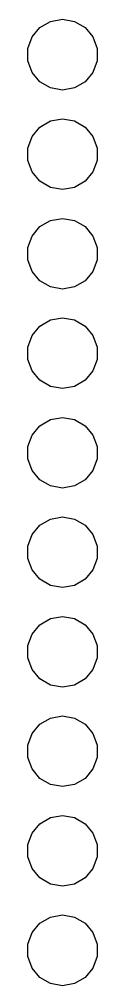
# Model space of a CAD drawing. Extents: x 25 to 346, y -457 to -16.
# Drawn here: x 101.66 to 103.44, y -371.11 to -346.44 of the extents above; entities that cross this region are included whole.
import ezdxf

# ---------------------------------------------------------------- set-up
doc = ezdxf.new("R2010")
doc.units = 0
doc.header["$MEASUREMENT"] = 0
doc.layers.add('BLACK', color=7, linetype='CONTINUOUS')

msp = doc.modelspace()

# ---------------------------------------------------------------- linework, layer by layer
at = {"layer": 'Black'}
for p, q in [((101.973, -346.654), (102.244, -346.497)), ((102.244, -346.497), (102.552, -346.443)), ((102.552, -346.443), (102.861, -346.497)), ((102.861, -346.497), (103.132, -346.654)), ((101.771, -346.894), (101.973, -346.654)), ((103.132, -346.654), (103.334, -346.894)), ((101.664, -347.188), (101.771, -346.894)), ((103.334, -346.894), (103.441, -347.188)), ((101.664, -347.502), (101.664, -347.188)), ((103.441, -347.188), (103.441, -347.502)), ((101.771, -347.796), (101.664, -347.502)), ((103.441, -347.502), (103.334, -347.796)), ((101.973, -348.036), (101.771, -347.796)), ((103.334, -347.796), (103.132, -348.036)), ((102.244, -348.193), (101.973, -348.036)), ((102.552, -348.247), (102.244, -348.193)), ((102.861, -348.193), (102.552, -348.247)), ((103.132, -348.036), (102.861, -348.193)), ((102.244, -349.037), (102.552, -348.983)), ((102.552, -348.983), (102.861, -349.037)), ((101.771, -349.434), (101.973, -349.194)), ((101.973, -349.194), (102.244, -349.037)), ((102.861, -349.037), (103.132, -349.194)), ((103.132, -349.194), (103.334, -349.434)), ((101.664, -349.728), (101.771, -349.434)), ((103.334, -349.434), (103.441, -349.728)), ((101.664, -350.042), (101.664, -349.728)), ((103.441, -349.728), (103.441, -350.042)), ((101.771, -350.336), (101.664, -350.042)), ((103.441, -350.042), (103.334, -350.336)), ((101.973, -350.576), (101.771, -350.336)), ((103.334, -350.336), (103.132, -350.576)), ((102.244, -350.733), (101.973, -350.576)), ((103.132, -350.576), (102.861, -350.733)), ((102.552, -350.787), (102.244, -350.733)), ((102.861, -350.733), (102.552, -350.787)), ((101.973, -351.734), (102.244, -351.577)), ((102.244, -351.577), (102.552, -351.523)), ((102.552, -351.523), (102.861, -351.577)), ((102.861, -351.577), (103.132, -351.734)), ((101.771, -351.974), (101.973, -351.734)), ((103.132, -351.734), (103.334, -351.974)), ((101.664, -352.268), (101.771, -351.974)), ((103.334, -351.974), (103.441, -352.268)), ((101.664, -352.582), (101.664, -352.268)), ((103.441, -352.268), (103.441, -352.582)), ((101.771, -352.876), (101.664, -352.582)), ((103.441, -352.582), (103.334, -352.876)), ((101.973, -353.116), (101.771, -352.876)), ((103.334, -352.876), (103.132, -353.116)), ((102.244, -353.273), (101.973, -353.116)), ((103.132, -353.116), (102.861, -353.273)), ((102.552, -353.327), (102.244, -353.273)), ((102.861, -353.273), (102.552, -353.327)), ((101.973, -354.274), (102.244, -354.117)), ((102.244, -354.117), (102.552, -354.063)), ((102.552, -354.063), (102.861, -354.117)), ((102.861, -354.117), (103.132, -354.274)), ((101.771, -354.514), (101.973, -354.274)), ((103.132, -354.274), (103.334, -354.514)), ((101.664, -354.808), (101.771, -354.514)), ((103.334, -354.514), (103.441, -354.808)), ((101.664, -355.122), (101.664, -354.808)), ((103.441, -354.808), (103.441, -355.122)), ((101.771, -355.416), (101.664, -355.122)), ((103.441, -355.122), (103.334, -355.416)), ((101.973, -355.656), (101.771, -355.416)), ((103.334, -355.416), (103.132, -355.656)), ((102.244, -355.813), (101.973, -355.656)), ((102.552, -355.867), (102.244, -355.813)), ((102.861, -355.813), (102.552, -355.867)), ((103.132, -355.656), (102.861, -355.813)), ((102.244, -356.657), (102.552, -356.603)), ((102.552, -356.603), (102.861, -356.657)), ((101.771, -357.054), (101.973, -356.814)), ((101.973, -356.814), (102.244, -356.657)), ((102.861, -356.657), (103.132, -356.814)), ((103.132, -356.814), (103.334, -357.054)), ((101.664, -357.348), (101.771, -357.054)), ((103.334, -357.054), (103.441, -357.348)), ((101.664, -357.662), (101.664, -357.348)), ((103.441, -357.348), (103.441, -357.662)), ((101.771, -357.956), (101.664, -357.662)), ((103.441, -357.662), (103.334, -357.956)), ((101.973, -358.196), (101.771, -357.956)), ((103.334, -357.956), (103.132, -358.196)), ((102.244, -358.353), (101.973, -358.196)), ((102.552, -358.407), (102.244, -358.353)), ((102.861, -358.353), (102.552, -358.407)), ((103.132, -358.196), (102.861, -358.353)), ((101.771, -359.594), (101.973, -359.354)), ((101.973, -359.354), (102.244, -359.197)), ((102.244, -359.197), (102.552, -359.143)), ((102.552, -359.143), (102.861, -359.197)), ((102.861, -359.197), (103.132, -359.354)), ((103.132, -359.354), (103.334, -359.594)), ((101.664, -359.888), (101.771, -359.594)), ((103.334, -359.594), (103.441, -359.888)), ((101.664, -360.202), (101.664, -359.888)), ((103.441, -359.888), (103.441, -360.202)), ((101.771, -360.496), (101.664, -360.202)), ((103.441, -360.202), (103.334, -360.496)), ((101.973, -360.736), (101.771, -360.496)), ((103.334, -360.496), (103.132, -360.736)), ((102.244, -360.893), (101.973, -360.736)), ((103.132, -360.736), (102.861, -360.893)), ((102.552, -360.947), (102.244, -360.893)), ((102.861, -360.893), (102.552, -360.947)), ((101.973, -361.894), (102.244, -361.737)), ((102.244, -361.737), (102.552, -361.683)), ((102.552, -361.683), (102.861, -361.737)), ((102.861, -361.737), (103.132, -361.894)), ((101.771, -362.134), (101.973, -361.894)), ((103.132, -361.894), (103.334, -362.134)), ((101.664, -362.428), (101.771, -362.134)), ((103.334, -362.134), (103.441, -362.428)), ((101.664, -362.742), (101.664, -362.428)), ((103.441, -362.428), (103.441, -362.742)), ((101.771, -363.036), (101.664, -362.742)), ((103.441, -362.742), (103.334, -363.036)), ((101.973, -363.276), (101.771, -363.036)), ((103.334, -363.036), (103.132, -363.276)), ((102.244, -363.433), (101.973, -363.276)), ((103.132, -363.276), (102.861, -363.433)), ((102.552, -363.487), (102.244, -363.433)), ((102.861, -363.433), (102.552, -363.487)), ((101.973, -364.434), (102.244, -364.277)), ((102.244, -364.277), (102.552, -364.223)), ((102.552, -364.223), (102.861, -364.277)), ((102.861, -364.277), (103.132, -364.434)), ((101.771, -364.674), (101.973, -364.434)), ((103.132, -364.434), (103.334, -364.674)), ((101.664, -364.968), (101.771, -364.674)), ((103.334, -364.674), (103.441, -364.968)), ((101.664, -365.282), (101.664, -364.968)), ((103.441, -364.968), (103.441, -365.282)), ((101.771, -365.576), (101.664, -365.282)), ((103.441, -365.282), (103.334, -365.576)), ((101.973, -365.816), (101.771, -365.576)), ((103.334, -365.576), (103.132, -365.816)), ((102.244, -365.973), (101.973, -365.816)), ((102.552, -366.027), (102.244, -365.973)), ((102.861, -365.973), (102.552, -366.027)), ((103.132, -365.816), (102.861, -365.973)), ((101.771, -367.214), (101.973, -366.974)), ((101.973, -366.974), (102.244, -366.817)), ((102.244, -366.817), (102.552, -366.763)), ((102.552, -366.763), (102.861, -366.817)), ((102.861, -366.817), (103.132, -366.974)), ((103.132, -366.974), (103.334, -367.214)), ((101.664, -367.508), (101.771, -367.214)), ((103.334, -367.214), (103.441, -367.508)), ((101.664, -367.822), (101.664, -367.508)), ((103.441, -367.508), (103.441, -367.822)), ((101.771, -368.116), (101.664, -367.822)), ((103.441, -367.822), (103.334, -368.116)), ((101.973, -368.356), (101.771, -368.116)), ((103.334, -368.116), (103.132, -368.356)), ((102.244, -368.513), (101.973, -368.356)), ((103.132, -368.356), (102.861, -368.513)), ((102.552, -368.567), (102.244, -368.513)), ((102.861, -368.513), (102.552, -368.567)), ((101.973, -369.514), (102.244, -369.357)), ((102.244, -369.357), (102.552, -369.303)), ((102.552, -369.303), (102.861, -369.357)), ((102.861, -369.357), (103.132, -369.514)), ((101.771, -369.754), (101.973, -369.514)), ((103.132, -369.514), (103.334, -369.754)), ((101.664, -370.048), (101.771, -369.754)), ((103.334, -369.754), (103.441, -370.048)), ((101.664, -370.362), (101.664, -370.048)), ((103.441, -370.048), (103.441, -370.362)), ((101.771, -370.656), (101.664, -370.362)), ((103.441, -370.362), (103.334, -370.656)), ((101.973, -370.896), (101.771, -370.656)), ((103.334, -370.656), (103.132, -370.896)), ((102.244, -371.053), (101.973, -370.896)), ((103.132, -370.896), (102.861, -371.053)), ((102.552, -371.107), (102.244, -371.053)), ((102.861, -371.053), (102.552, -371.107))]:
    msp.add_line(p, q, dxfattribs=at)

doc.saveas('drawing.dxf')
